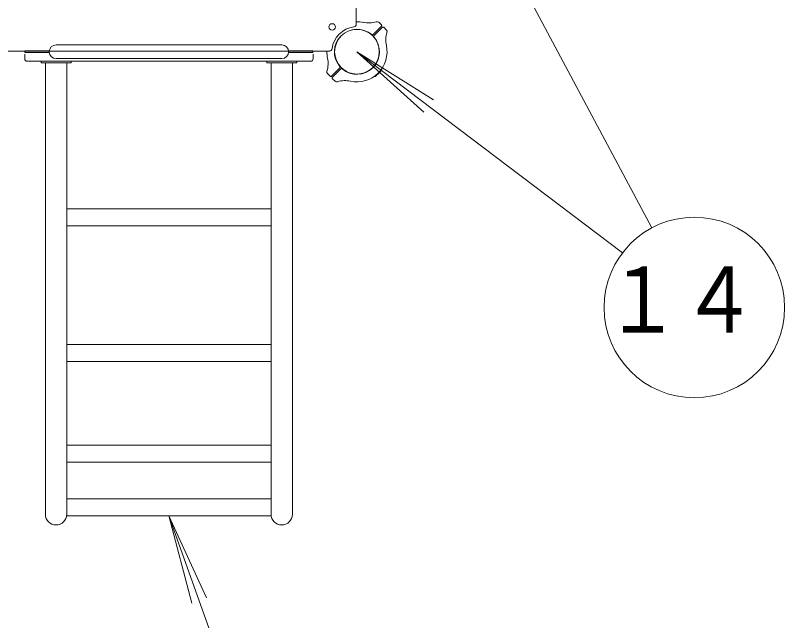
# Model space of a CAD drawing. Units: millimetres on the paper, scale 1:60. Extents: x 0 to 420, y -297 to 594.
# Drawn here: x 194.03 to 219.59, y 474.64 to 494.75 of the extents above; entities that cross this region are included whole.
import ezdxf
from ezdxf.enums import TextEntityAlignment as Align

# ---------------------------------------------------------------- set-up
doc = ezdxf.new("R2010")
doc.units = ezdxf.units.MM
doc.layers.add('LY_3', color=7, linetype='Continuous', lineweight=9)
doc.styles.add('ＭＳ ゴシック', font='')
doc.styles.get('ＭＳ ゴシック').set_extended_font_data('MS Gothic')

msp = doc.modelspace()

# ---------------------------------------------------------------- linework, layer by layer
at = {"layer": 'LY_3', "lineweight": 18}
for p, q in [((215.177, 487.694), (205.378, 506.046)), ((205.378, 493.546), (207.602, 491.533)), ((205.378, 493.546), (207.918, 491.949)), ((214.199, 486.859), (205.378, 493.546)), ((199.128, 478.121), (199.886, 475.218)), ((199.128, 478.121), (200.379, 475.394)), ((202.935, 467.453), (199.128, 478.121))]:
    msp.add_line(p, q, dxfattribs=at)
at = {"layer": 'LY_3'}
for p, q in [((205.353, 499.796), (205.353, 494.457)), ((206.189, 494.442), (206.101, 494.525)), ((205.913, 494.116), (206.19, 494.394)), ((205.948, 494.081), (206.226, 494.359)), ((206.274, 494.358), (206.356, 494.269)), ((202.878, 493.773), (195.378, 493.773)), ((199.128, 493.571), (193.788, 493.571)), ((194.336, 493.313), (194.336, 493.463)), ((194.345, 493.573), (195.153, 493.573)), ((194.345, 493.52), (194.345, 493.573)), ((194.345, 493.52), (195.153, 493.52)), ((199.128, 493.571), (204.468, 493.571)), ((203.911, 493.573), (203.103, 493.573)), ((203.911, 493.52), (203.103, 493.52)), ((203.911, 493.52), (203.911, 493.573)), ((203.92, 493.313), (203.92, 493.463)), ((194.42, 493.23), (203.836, 493.23)), ((194.878, 493.176), (194.878, 493.23)), ((194.878, 493.176), (195.878, 493.176)), ((195.022, 478.176), (195.022, 493.176)), ((202.878, 493.32), (195.378, 493.32)), ((195.734, 478.176), (195.734, 493.176)), ((195.878, 493.176), (195.878, 493.23)), ((202.378, 493.176), (202.378, 493.23)), ((203.378, 493.176), (202.378, 493.176)), ((202.522, 478.176), (202.522, 493.176)), ((203.234, 478.176), (203.234, 493.176)), ((203.378, 493.176), (203.378, 493.23)), ((204.808, 493.012), (204.53, 492.734)), ((204.843, 492.976), (204.566, 492.699)), ((206.193, 492.967), (206.195, 492.965)), ((204.482, 492.735), (204.393, 492.831)), ((204.566, 492.651), (204.662, 492.561)), ((205.957, 492.731), (205.959, 492.73)), ((202.522, 488.329), (195.734, 488.329)), ((202.522, 487.763), (195.734, 487.763)), ((202.522, 483.818), (195.734, 483.818)), ((202.522, 483.251), (195.734, 483.251)), ((202.522, 480.469), (195.734, 480.469)), ((202.522, 479.903), (195.734, 479.903)), ((202.522, 478.688), (195.734, 478.688)), ((202.522, 478.121), (195.734, 478.121))]:
    msp.add_line(p, q, dxfattribs=at)
for centre, radius in [((204.553, 494.371), 0.108), ((205.378, 493.546), 0.743)]:
    msp.add_circle(centre, radius, dxfattribs=at)
at = {"layer": 'LY_3', "lineweight": 18}
msp.add_circle((216.59, 485.047), 3, dxfattribs=at)
at = {"layer": 'LY_3'}
for centre, radius, start, end in [((205.27, 494.457), 0.0833, 276.7872, 0), ((205.378, 493.546), 1, 77.7272, 91.4325), ((205.768, 495.338), 0.833, 257.7272, 287.5412), ((206.044, 494.464), 0.0833, 47, 107.5412), ((206.167, 494.418), 0.0333, 315, 47), ((205.378, 493.546), 0.833, 96.7872, 173.2128), ((205.378, 493.546), 0.75, 49.2707, 135), ((206.249, 494.335), 0.0333, 43, 135), ((207.169, 493.936), 0.833, 162.4588, 192.2728), ((206.295, 494.212), 0.0833, 342.4588, 43), ((205.378, 493.546), 0.75, 135, 220.7293), ((205.889, 494.14), 0.0333, 229.2707, 315), ((205.378, 493.546), 0.75, 315, 40.7293), ((205.972, 494.058), 0.0333, 135, 220.7293), ((195.378, 493.546), 0.227, 90, 270), ((202.878, 493.546), 0.227, 270, 90), ((204.468, 493.655), 0.0833, 270, 353.2128), ((205.378, 493.546), 1, 315, 12.2728), ((205.378, 493.546), 1, 178.5675, 192.2728), ((194.42, 493.313), 0.0833, 180, 270), ((203.836, 493.313), 0.0833, 270, 0), ((203.587, 493.157), 0.833, 342.4588, 12.2728), ((204.461, 492.88), 0.0833, 162.4588, 223), ((204.784, 493.035), 0.0333, 315, 40.7293), ((204.867, 492.953), 0.0333, 49.2707, 135), ((205.378, 493.546), 0.75, 229.2707, 315), ((205.378, 493.546), 1.017, 315, 323.6269), ((206.183, 492.953), 0.0167, 323.6269, 45), ((204.507, 492.758), 0.0333, 223, 315), ((204.589, 492.675), 0.0333, 135, 227), ((205.378, 493.546), 1, 257.7272, 315), ((205.971, 492.741), 0.0167, 225, 306.3731), ((205.378, 493.546), 1.017, 306.3731, 315), ((204.712, 492.629), 0.0833, 227, 287.5412), ((204.988, 491.755), 0.833, 77.7272, 107.5412), ((195.378, 478.176), 0.356, 180, 0), ((202.878, 478.176), 0.356, 180, 0)]:
    msp.add_arc(centre, radius, start, end, dxfattribs=at)

# ---------------------------------------------------------------- texts
at = {"layer": 'LY_3', "style": 'ＭＳ ゴシック', "width": 0.85}
msp.add_text('１４', height=2.199, dxfattribs=at).set_placement((213.59, 483.547), align=Align.BOTTOM_LEFT)

doc.saveas('drawing.dxf')
